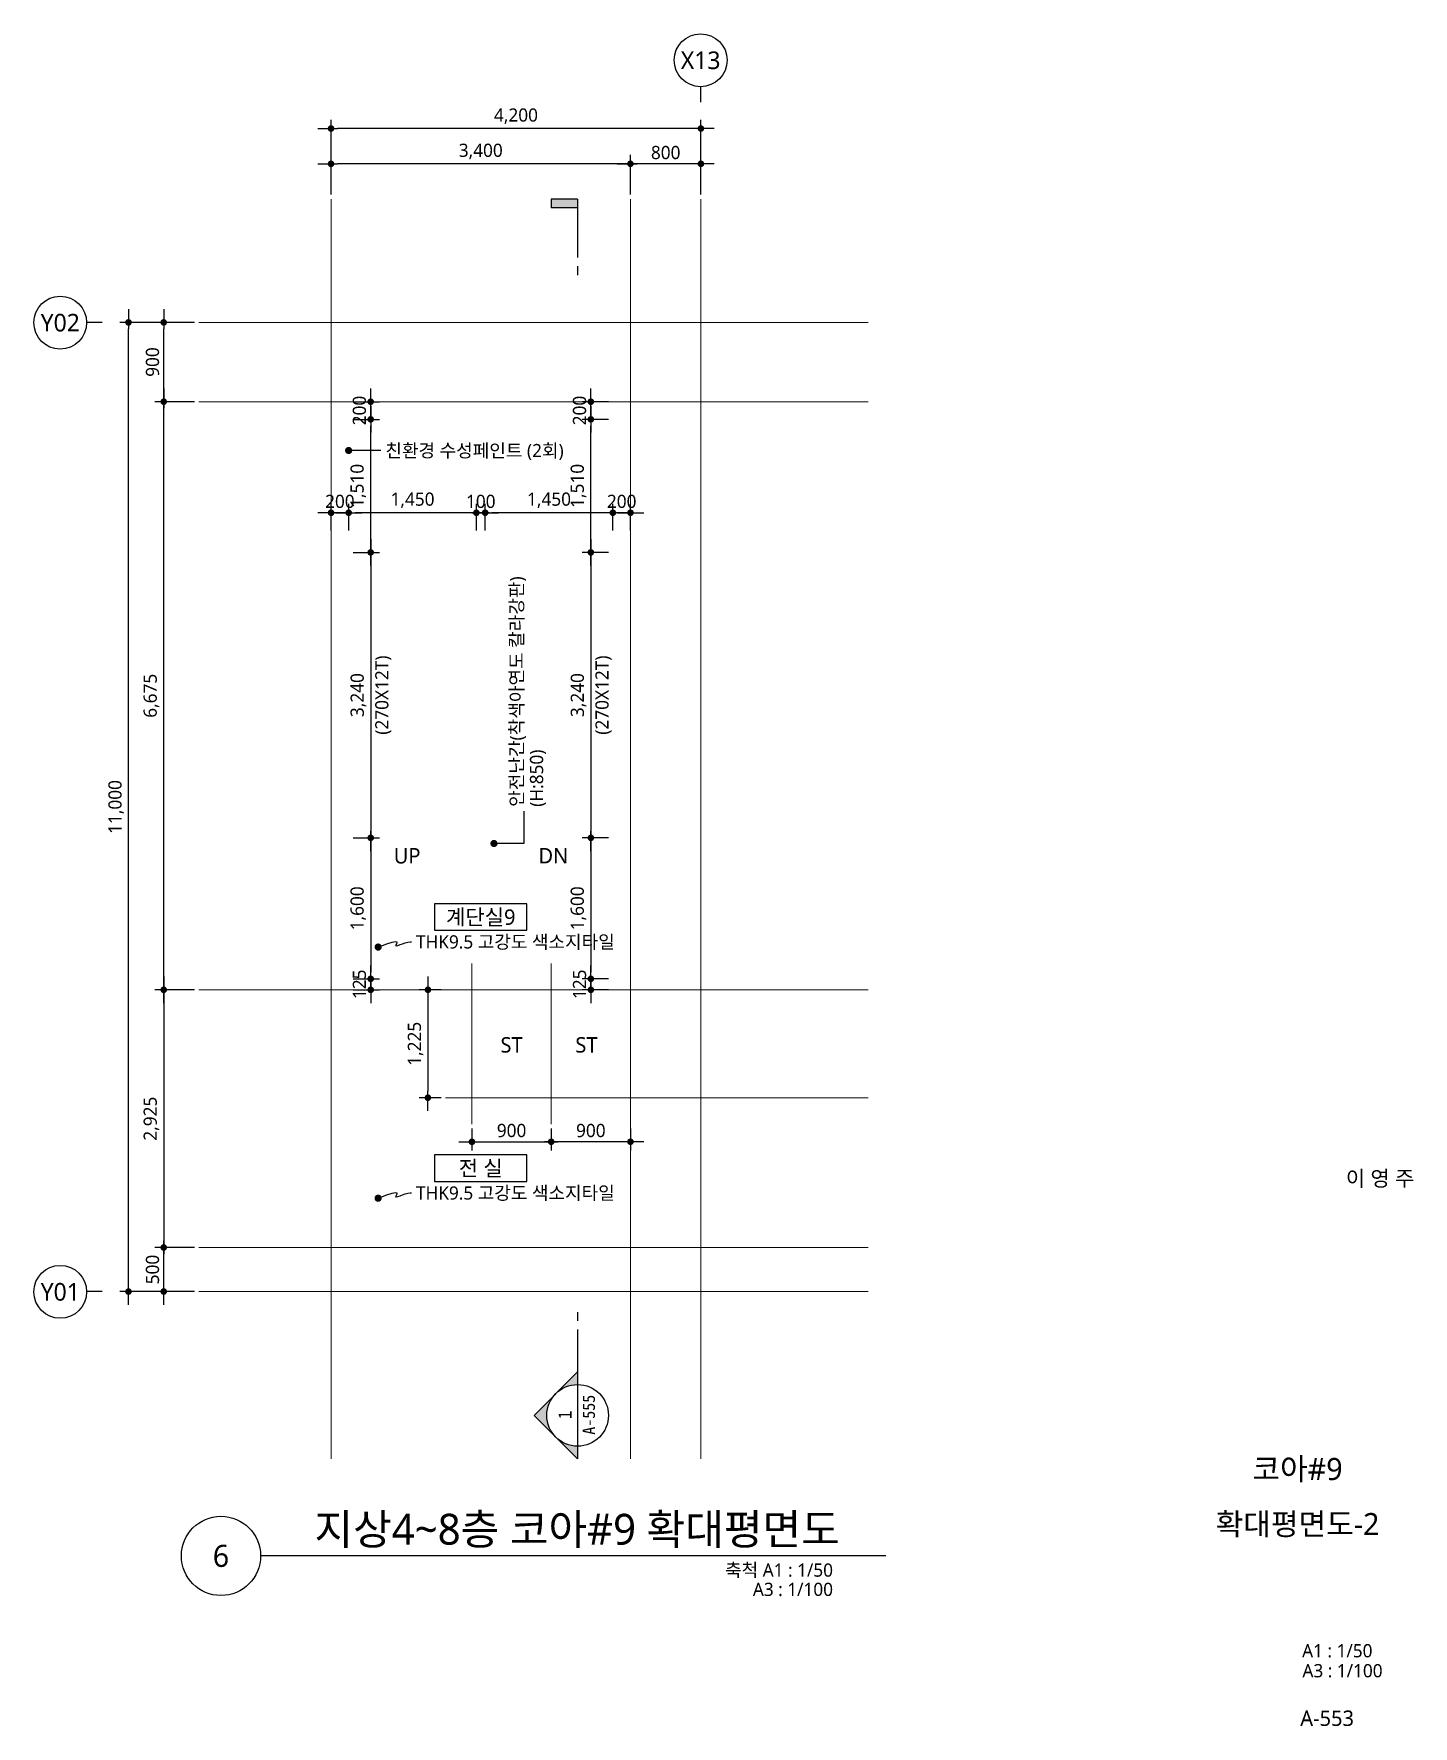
# Model space of a CAD drawing. Header units: millimetres. Extents: x 1467181 to 1850972, y 836037 to 895281.
# Drawn here: x 1792916 to 1808579, y 874037 to 893244 of the extents above; entities that cross this region are included whole.
import ezdxf
from ezdxf.enums import TextEntityAlignment as Align

# ---------------------------------------------------------------- set-up
doc = ezdxf.new("R2010")
doc.units = ezdxf.units.MM
doc.header["$MEASUREMENT"] = 0
doc.linetypes.add('CEN', pattern=[62, 60, -1, 0, -1])
doc.layers.get('0').update_dxf_attribs({"linetype": 'CONTINUOUS'})
for name, color, linetype, lineweight in [('A-AXIS-BUBL', 7, 'CONTINUOUS', 25), ('A-BORD-TEXT', 3, 'CONTINUOUS', 25), ('A-CNTL', 1, 'CEN', 15), ('A-DIMS', 7, 'CONTINUOUS', 25), ('A-MKXS-LEAD', 7, 'CONTINUOUS', 25), ('A-MKXS-MAK1', 3, 'CONTINUOUS', 25), ('A-MKXS-TEXT1', 3, 'CONTINUOUS', 25), ('A-MKXS-TEXT2', 7, 'CONTINUOUS', 25), ('A-MKXX-NAME', 3, 'CONTINUOUS', 25), ('A-MKXX-SYMB', 7, 'CONTINUOUS', 25), ('A-XXXX-SYMB', 7, 'CONTINUOUS', 25), ('A-XXXX-TXT1', 3, 'CONTINUOUS', 25), ('A-XXXX-TXT2', 3, 'CONTINUOUS', 25)]:
    doc.layers.add(name, color=color, linetype=linetype, lineweight=lineweight)
doc.styles.add('HY울릉도L', font='')
doc.styles.add('돋움체', font='')
doc.styles.add('맑은고딕', font='malgun.ttf')
doc.styles.get('HY울릉도L').set_extended_font_data('HYwulM')
doc.styles.get('돋움체').set_extended_font_data('DotumChe')
doc.dimstyles.new('CDIM', dxfattribs={"dimtxt": 3, "dimasz": 1.5, "dimexe": 2, "dimexo": 1, "dimgap": 1, "dimtad": 1, "dimdec": 0, "dimrnd": 0.5, "dimzin": 0, "dimdsep": 32, "dimlunit": 6, "dimtxsty": 'HY울릉도L', "dimblk1": '_CIDOT', "dimblk2": '_CIDOT', "dimsah": 1, "dimcen": 5.5, "dimclrd": 2, "dimclre": 2, "dimclrt": 7, "dimadec": 0, "dimazin": 0, "dimtfac": 1, "dimtdec": 0, "dimtix": 1, "dimtmove": 2, "dimatfit": 1, "dimldrblk": '_CIDOT', "dimfxl": 1, "dimtolj": 1, "dimtzin": 0, "dimlwd": -1, "dimarcsym": 0})

# ---------------------------------------------------------------- blocks, each defined once
blk = doc.blocks.new('_CIDOT')
at = {"color": 0, "linetype": 'ByBlock'}
blk.add_line((2, 0), (-1, 0), dxfattribs=at)
at = {"color": 0, "linetype": 'ByBlock', "const_width": 0.5}
blk.add_lwpolyline([(-0.25, 0, 1), (0.25, 0, 1)], format="xyb", close=True, dxfattribs=at)
blk = doc.blocks.new('*D25')
at = {"layer": 'A-DIMS', "lineweight": -2, "transparency": 16777216}
for p, q in [((-800, 12450), (-800, 12900)), ((0, 12450), (0, 12900))]:
    blk.add_line(p, q, dxfattribs=at)
at = {"layer": 'A-DIMS', "transparency": 16777216}
blk.add_line((-75, 12800), (-725, 12800), dxfattribs=at)
at = {"layer": 'A-DIMS', "transparency": 16777216, "xscale": 75, "yscale": 75, "zscale": 75, "rotation": 180}
blk.add_blockref('_CIDOT', (-800, 12800), dxfattribs=at)
at = {"layer": 'A-DIMS', "transparency": 16777216, "xscale": 75, "yscale": 75, "zscale": 75}
blk.add_blockref('_CIDOT', (0, 12800), dxfattribs=at)
at = {"layer": 'A-DIMS', "color": 3, "transparency": 16777216, "insert": (-400, 12927), "char_height": 150, "attachment_point": 5, "style": '맑은고딕'}
blk.add_mtext('\\A1;800', dxfattribs=at)
blk = doc.blocks.new('*D26')
at = {"layer": 'A-DIMS', "lineweight": -2, "transparency": 16777216}
for p, q in [((-5750, 11000), (-6200, 11000)), ((-5750, 10100), (-6200, 10100))]:
    blk.add_line(p, q, dxfattribs=at)
at = {"layer": 'A-DIMS', "transparency": 16777216}
blk.add_line((-6100, 10175), (-6100, 10925), dxfattribs=at)
at = {"layer": 'A-DIMS', "transparency": 16777216, "xscale": 75, "yscale": 75, "zscale": 75}
for p, rotation in [((-6100, 11000), 90), ((-6100, 10100), 270)]:
    blk.add_blockref('_CIDOT', p, dxfattribs=dict(at, rotation=rotation))
at = {"layer": 'A-DIMS', "color": 3, "transparency": 16777216, "insert": (-6227, 10550), "char_height": 150, "attachment_point": 5, "rotation": 90, "style": '맑은고딕'}
blk.add_mtext('\\A1;900', dxfattribs=at)
blk = doc.blocks.new('*D27')
at = {"layer": 'A-DIMS', "lineweight": -2, "transparency": 16777216}
for p, q in [((-4200, 12450), (-4200, 12900)), ((-800, 12450), (-800, 12900))]:
    blk.add_line(p, q, dxfattribs=at)
at = {"layer": 'A-DIMS', "transparency": 16777216}
blk.add_line((-875, 12800), (-4125, 12800), dxfattribs=at)
at = {"layer": 'A-DIMS', "transparency": 16777216, "xscale": 75, "yscale": 75, "zscale": 75, "rotation": 180}
blk.add_blockref('_CIDOT', (-4200, 12800), dxfattribs=at)
at = {"layer": 'A-DIMS', "transparency": 16777216, "xscale": 75, "yscale": 75, "zscale": 75}
blk.add_blockref('_CIDOT', (-800, 12800), dxfattribs=at)
at = {"layer": 'A-DIMS', "color": 3, "transparency": 16777216, "insert": (-2500, 12940), "char_height": 150, "attachment_point": 5, "style": '맑은고딕'}
blk.add_mtext('\\A1;3,400', dxfattribs=at)
blk = doc.blocks.new('*D28')
at = {"layer": 'A-DIMS', "lineweight": -2, "transparency": 16777216}
for p, q in [((-4200, 12450), (-4200, 13300)), ((0, 12450), (0, 13300))]:
    blk.add_line(p, q, dxfattribs=at)
at = {"layer": 'A-DIMS', "transparency": 16777216}
blk.add_line((-75, 13200), (-4125, 13200), dxfattribs=at)
at = {"layer": 'A-DIMS', "transparency": 16777216, "xscale": 75, "yscale": 75, "zscale": 75, "rotation": 180}
blk.add_blockref('_CIDOT', (-4200, 13200), dxfattribs=at)
at = {"layer": 'A-DIMS', "transparency": 16777216, "xscale": 75, "yscale": 75, "zscale": 75}
blk.add_blockref('_CIDOT', (0, 13200), dxfattribs=at)
at = {"layer": 'A-DIMS', "color": 3, "transparency": 16777216, "insert": (-2100, 13340), "char_height": 150, "attachment_point": 5, "style": '맑은고딕'}
blk.add_mtext('\\A1;4,200', dxfattribs=at)
blk = doc.blocks.new('*D29')
at = {"layer": 'A-DIMS', "lineweight": -2, "transparency": 16777216}
for p, q in [((-5750, 11000), (-6600, 11000)), ((-5750, 0), (-6600, 0))]:
    blk.add_line(p, q, dxfattribs=at)
at = {"layer": 'A-DIMS', "transparency": 16777216}
blk.add_line((-6500, 75), (-6500, 10925), dxfattribs=at)
at = {"layer": 'A-DIMS', "transparency": 16777216, "xscale": 75, "yscale": 75, "zscale": 75}
for p, rotation in [((-6500, 11000), 90), ((-6500, 0), 270)]:
    blk.add_blockref('_CIDOT', p, dxfattribs=dict(at, rotation=rotation))
at = {"layer": 'A-DIMS', "color": 3, "transparency": 16777216, "insert": (-6640, 5500), "char_height": 150, "attachment_point": 5, "rotation": 90, "style": '맑은고딕'}
blk.add_mtext('\\A1;11,000', dxfattribs=at)
blk = doc.blocks.new('*D30')
at = {"layer": 'A-DIMS', "lineweight": -2, "transparency": 16777216}
for p, q in [((-5750, 500), (-6200, 500)), ((-5750, 0), (-6200, 0))]:
    blk.add_line(p, q, dxfattribs=at)
at = {"layer": 'A-DIMS', "transparency": 16777216}
blk.add_line((-6100, 75), (-6100, 425), dxfattribs=at)
at = {"layer": 'A-DIMS', "transparency": 16777216, "xscale": 75, "yscale": 75, "zscale": 75}
for p, rotation in [((-6100, 500), 90), ((-6100, 0), 270)]:
    blk.add_blockref('_CIDOT', p, dxfattribs=dict(at, rotation=rotation))
at = {"layer": 'A-DIMS', "color": 3, "transparency": 16777216, "insert": (-6227, 250), "char_height": 150, "attachment_point": 5, "rotation": 90, "style": '맑은고딕'}
blk.add_mtext('\\A1;500', dxfattribs=at)
blk = doc.blocks.new('*D31')
at = {"layer": 'A-DIMS', "lineweight": -2, "transparency": 16777216}
for p, q in [((-5750, 3425), (-6200, 3425)), ((-5750, 500), (-6200, 500))]:
    blk.add_line(p, q, dxfattribs=at)
at = {"layer": 'A-DIMS', "transparency": 16777216}
blk.add_line((-6100, 3350), (-6100, 575), dxfattribs=at)
at = {"layer": 'A-DIMS', "transparency": 16777216, "xscale": 75, "yscale": 75, "zscale": 75}
for p, rotation in [((-6100, 3425), 90), ((-6100, 500), 270)]:
    blk.add_blockref('_CIDOT', p, dxfattribs=dict(at, rotation=rotation))
at = {"layer": 'A-DIMS', "color": 3, "transparency": 16777216, "insert": (-6240, 1962), "char_height": 150, "attachment_point": 5, "rotation": 90, "style": '맑은고딕'}
blk.add_mtext('\\A1;2,925', dxfattribs=at)
blk = doc.blocks.new('*D32')
at = {"layer": 'A-DIMS', "lineweight": -2, "transparency": 16777216}
for p, q in [((-5750, 10100), (-6200, 10100)), ((-5750, 3425), (-6200, 3425))]:
    blk.add_line(p, q, dxfattribs=at)
at = {"layer": 'A-DIMS', "transparency": 16777216}
blk.add_line((-6100, 3500), (-6100, 10025), dxfattribs=at)
at = {"layer": 'A-DIMS', "transparency": 16777216, "xscale": 75, "yscale": 75, "zscale": 75}
for p, rotation in [((-6100, 10100), 90), ((-6100, 3425), 270)]:
    blk.add_blockref('_CIDOT', p, dxfattribs=dict(at, rotation=rotation))
at = {"layer": 'A-DIMS', "color": 3, "transparency": 16777216, "insert": (-6240, 6762), "char_height": 150, "attachment_point": 5, "rotation": 90, "style": '맑은고딕'}
blk.add_mtext('\\A1;6,675', dxfattribs=at)
blk = doc.blocks.new('*D33')
at = {"layer": 'A-DIMS', "lineweight": -2, "transparency": 16777216}
for p, q in [((-2600, 1850), (-2600, 1600)), ((-1700, 1850), (-1700, 1600))]:
    blk.add_line(p, q, dxfattribs=at)
at = {"layer": 'A-DIMS', "transparency": 16777216}
blk.add_line((-2525, 1700), (-1775, 1700), dxfattribs=at)
at = {"layer": 'A-DIMS', "transparency": 16777216, "xscale": 75, "yscale": 75, "zscale": 75, "rotation": 180}
blk.add_blockref('_CIDOT', (-2600, 1700), dxfattribs=at)
at = {"layer": 'A-DIMS', "transparency": 16777216, "xscale": 75, "yscale": 75, "zscale": 75}
blk.add_blockref('_CIDOT', (-1700, 1700), dxfattribs=at)
at = {"layer": 'A-DIMS', "color": 3, "transparency": 16777216, "insert": (-2150, 1827), "char_height": 150, "attachment_point": 5, "style": '맑은고딕'}
blk.add_mtext('\\A1;900', dxfattribs=at)
blk = doc.blocks.new('*D34')
at = {"layer": 'A-DIMS', "lineweight": -2, "transparency": 16777216}
for p, q in [((-1700, 1850), (-1700, 1600)), ((-800, 1850), (-800, 1600))]:
    blk.add_line(p, q, dxfattribs=at)
at = {"layer": 'A-DIMS', "transparency": 16777216}
blk.add_line((-875, 1700), (-1625, 1700), dxfattribs=at)
at = {"layer": 'A-DIMS', "transparency": 16777216, "xscale": 75, "yscale": 75, "zscale": 75, "rotation": 180}
blk.add_blockref('_CIDOT', (-1700, 1700), dxfattribs=at)
at = {"layer": 'A-DIMS', "transparency": 16777216, "xscale": 75, "yscale": 75, "zscale": 75}
blk.add_blockref('_CIDOT', (-800, 1700), dxfattribs=at)
at = {"layer": 'A-DIMS', "color": 3, "transparency": 16777216, "insert": (-1250, 1827), "char_height": 150, "attachment_point": 5, "style": '맑은고딕'}
blk.add_mtext('\\A1;900', dxfattribs=at)
blk = doc.blocks.new('*D35')
at = {"layer": 'A-DIMS', "lineweight": -2, "transparency": 16777216}
for p, q in [((-2950, 3425), (-3200, 3425)), ((-2950, 2200), (-3200, 2200))]:
    blk.add_line(p, q, dxfattribs=at)
at = {"layer": 'A-DIMS', "transparency": 16777216}
blk.add_line((-3100, 3350), (-3100, 2275), dxfattribs=at)
at = {"layer": 'A-DIMS', "transparency": 16777216, "xscale": 75, "yscale": 75, "zscale": 75}
for p, rotation in [((-3100, 3425), 90), ((-3100, 2200), 270)]:
    blk.add_blockref('_CIDOT', p, dxfattribs=dict(at, rotation=rotation))
at = {"layer": 'A-DIMS', "color": 3, "transparency": 16777216, "insert": (-3240, 2812), "char_height": 150, "attachment_point": 5, "rotation": 90, "style": '맑은고딕'}
blk.add_mtext('\\A1;1,225', dxfattribs=at)
blk = doc.blocks.new('CORE 9- 단면')
at = {"layer": 'A-MKXS-MAK1'}
blk.add_hatch(color=256, dxfattribs=at).paths.add_polyline_path([(22637, 13698), (22637, 13798), (22937, 13798), (22937, 13698)])
h = blk.add_hatch(color=256, dxfattribs=at)
h.paths.add_polyline_path([(22442, -7), (22690, 241, 0.414214), (22690, -254)])
h.paths.add_polyline_path([(22690, 241), (22937, 488), (22937, 343, 0.198912)])
h.paths.add_polyline_path([(22690, -254, 0.198912), (22937, -357), (22937, -502)])
for p, q in [((22637, 13798), (22637, 13698)), ((22937, 13798), (22637, 13798)), ((22937, 13698), (22637, 13698)), ((22937, 13798), (22937, 13135)), ((22937, 13035), (22937, 12935)), ((22937, 1166), (22937, 1066)), ((22937, 966), (22937, -502)), ((22937, 488), (22442, -7)), ((22937, -502), (22442, -7))]:
    blk.add_line(p, q, dxfattribs=at)
blk.add_circle((22937, -7), 350, dxfattribs=at)
at = {"layer": 'A-MKXS-TEXT2', "style": '돋움체'}
for s, height, p in [('A-555', 140, (23065, 0)), ('1', 150, (22793, -2))]:
    blk.add_text(s, height=height, rotation=90, dxfattribs=at).set_placement(p, align=Align.MIDDLE)
blk = doc.blocks.new('*D440')
at = {"layer": 'A-DIMS', "lineweight": -2, "transparency": 16777216}
for p, q in [((1799441, 887359), (1799141, 887359)), ((1799441, 884119), (1799141, 884119))]:
    blk.add_line(p, q, dxfattribs=at)
at = {"layer": 'A-DIMS', "transparency": 16777216}
blk.add_line((1799241, 887284), (1799241, 884194), dxfattribs=at)
at = {"layer": 'A-DIMS', "transparency": 16777216, "xscale": 75, "yscale": 75, "zscale": 75}
for p, rotation in [((1799241, 887359), 90), ((1799241, 884119), 270)]:
    blk.add_blockref('_CIDOT', p, dxfattribs=dict(at, rotation=rotation))
at = {"layer": 'A-DIMS', "color": 3, "transparency": 16777216, "char_height": 150, "attachment_point": 5, "rotation": 90, "style": '맑은고딕'}
for s, insert in [('\\A1;(270X12T)', (1799384, 885739)), ('\\A1;3,240', (1799101, 885739))]:
    blk.add_mtext(s, dxfattribs=dict(at, insert=insert))
blk = doc.blocks.new('*D441')
at = {"layer": 'A-DIMS', "lineweight": -2, "transparency": 16777216}
for p, q in [((1799441, 888869), (1799141, 888869)), ((1799441, 887359), (1799141, 887359))]:
    blk.add_line(p, q, dxfattribs=at)
at = {"layer": 'A-DIMS', "transparency": 16777216}
blk.add_line((1799241, 887434), (1799241, 888794), dxfattribs=at)
at = {"layer": 'A-DIMS', "transparency": 16777216, "xscale": 75, "yscale": 75, "zscale": 75}
for p, rotation in [((1799241, 888869), 90), ((1799241, 887359), 270)]:
    blk.add_blockref('_CIDOT', p, dxfattribs=dict(at, rotation=rotation))
at = {"layer": 'A-DIMS', "color": 3, "transparency": 16777216, "insert": (1799100, 888114), "char_height": 150, "attachment_point": 5, "rotation": 90, "style": '맑은고딕'}
blk.add_mtext('\\A1;1,510', dxfattribs=at)
blk = doc.blocks.new('*D442')
at = {"layer": 'A-DIMS', "lineweight": -2, "transparency": 16777216}
for p, q in [((1799441, 884119), (1799141, 884119)), ((1799441, 882519), (1799141, 882519))]:
    blk.add_line(p, q, dxfattribs=at)
at = {"layer": 'A-DIMS', "transparency": 16777216}
blk.add_line((1799241, 884044), (1799241, 882594), dxfattribs=at)
at = {"layer": 'A-DIMS', "transparency": 16777216, "xscale": 75, "yscale": 75, "zscale": 75}
for p, rotation in [((1799241, 884119), 90), ((1799241, 882519), 270)]:
    blk.add_blockref('_CIDOT', p, dxfattribs=dict(at, rotation=rotation))
at = {"layer": 'A-DIMS', "color": 3, "transparency": 16777216, "insert": (1799100, 883319), "char_height": 150, "attachment_point": 5, "rotation": 90, "style": '맑은고딕'}
blk.add_mtext('\\A1;1,600', dxfattribs=at)
blk = doc.blocks.new('*D443')
at = {"layer": 'A-DIMS', "transparency": 16777216}
for p, q in [((1799241, 882594), (1799241, 882669)), ((1799241, 882519), (1799241, 882394)), ((1799241, 882319), (1799241, 882244))]:
    blk.add_line(p, q, dxfattribs=at)
at = {"layer": 'A-DIMS', "lineweight": -2, "transparency": 16777216}
for p, q in [((1799441, 882519), (1799141, 882519)), ((1799441, 882394), (1799141, 882394))]:
    blk.add_line(p, q, dxfattribs=at)
at = {"layer": 'A-DIMS', "transparency": 16777216, "xscale": 75, "yscale": 75, "zscale": 75}
for p, rotation in [((1799241, 882519), 270), ((1799241, 882394), 90)]:
    blk.add_blockref('_CIDOT', p, dxfattribs=dict(at, rotation=rotation))
at = {"layer": 'A-DIMS', "color": 3, "transparency": 16777216, "insert": (1799113, 882457), "char_height": 150, "attachment_point": 5, "rotation": 90, "style": '맑은고딕'}
blk.add_mtext('\\A1;125', dxfattribs=at)
blk = doc.blocks.new('*D444')
at = {"layer": 'A-DIMS', "transparency": 16777216}
for p, q in [((1799241, 889144), (1799241, 889219)), ((1799241, 888869), (1799241, 889069)), ((1799241, 888794), (1799241, 888719))]:
    blk.add_line(p, q, dxfattribs=at)
at = {"layer": 'A-DIMS', "lineweight": -2, "transparency": 16777216}
for p, q in [((1799441, 889069), (1799141, 889069)), ((1799441, 888869), (1799141, 888869))]:
    blk.add_line(p, q, dxfattribs=at)
at = {"layer": 'A-DIMS', "transparency": 16777216, "xscale": 75, "yscale": 75, "zscale": 75}
for p, rotation in [((1799241, 889069), 270), ((1799241, 888869), 90)]:
    blk.add_blockref('_CIDOT', p, dxfattribs=dict(at, rotation=rotation))
at = {"layer": 'A-DIMS', "color": 3, "transparency": 16777216, "insert": (1799113, 888969), "char_height": 150, "attachment_point": 5, "rotation": 90, "style": '맑은고딕'}
blk.add_mtext('\\A1;200', dxfattribs=at)
blk = doc.blocks.new('*D445')
at = {"layer": 'A-DIMS', "lineweight": -2, "transparency": 16777216}
for p, q in [((1798041, 887609), (1798041, 887909)), ((1799491, 887609), (1799491, 887909))]:
    blk.add_line(p, q, dxfattribs=at)
at = {"layer": 'A-DIMS', "transparency": 16777216}
blk.add_line((1799416, 887809), (1798116, 887809), dxfattribs=at)
at = {"layer": 'A-DIMS', "transparency": 16777216, "xscale": 75, "yscale": 75, "zscale": 75, "rotation": 180}
blk.add_blockref('_CIDOT', (1798041, 887809), dxfattribs=at)
at = {"layer": 'A-DIMS', "transparency": 16777216, "xscale": 75, "yscale": 75, "zscale": 75}
blk.add_blockref('_CIDOT', (1799491, 887809), dxfattribs=at)
at = {"layer": 'A-DIMS', "color": 3, "transparency": 16777216, "insert": (1798766, 887950), "char_height": 150, "attachment_point": 5, "style": '맑은고딕'}
blk.add_mtext('\\A1;1,450', dxfattribs=at)
blk = doc.blocks.new('*D446')
at = {"layer": 'A-DIMS', "transparency": 16777216}
for p, q in [((1799416, 887809), (1799341, 887809)), ((1799691, 887809), (1799491, 887809)), ((1799766, 887809), (1799841, 887809))]:
    blk.add_line(p, q, dxfattribs=at)
at = {"layer": 'A-DIMS', "lineweight": -2, "transparency": 16777216}
for p, q in [((1799491, 887609), (1799491, 887909)), ((1799691, 887609), (1799691, 887909))]:
    blk.add_line(p, q, dxfattribs=at)
at = {"layer": 'A-DIMS', "transparency": 16777216, "xscale": 75, "yscale": 75, "zscale": 75}
blk.add_blockref('_CIDOT', (1799491, 887809), dxfattribs=at)
at = {"layer": 'A-DIMS', "transparency": 16777216, "xscale": 75, "yscale": 75, "zscale": 75, "rotation": 180}
blk.add_blockref('_CIDOT', (1799691, 887809), dxfattribs=at)
at = {"layer": 'A-DIMS', "color": 3, "transparency": 16777216, "insert": (1799591, 887937), "char_height": 150, "attachment_point": 5, "style": '맑은고딕'}
blk.add_mtext('\\A1;200', dxfattribs=at)
blk = doc.blocks.new('*D447')
at = {"layer": 'A-DIMS', "lineweight": -2, "transparency": 16777216}
for p, q in [((1796491, 887609), (1796491, 887909)), ((1797941, 887609), (1797941, 887909))]:
    blk.add_line(p, q, dxfattribs=at)
at = {"layer": 'A-DIMS', "transparency": 16777216}
blk.add_line((1797866, 887809), (1796566, 887809), dxfattribs=at)
at = {"layer": 'A-DIMS', "transparency": 16777216, "xscale": 75, "yscale": 75, "zscale": 75, "rotation": 180}
blk.add_blockref('_CIDOT', (1796491, 887809), dxfattribs=at)
at = {"layer": 'A-DIMS', "transparency": 16777216, "xscale": 75, "yscale": 75, "zscale": 75}
blk.add_blockref('_CIDOT', (1797941, 887809), dxfattribs=at)
at = {"layer": 'A-DIMS', "color": 3, "transparency": 16777216, "insert": (1797216, 887950), "char_height": 150, "attachment_point": 5, "style": '맑은고딕'}
blk.add_mtext('\\A1;1,450', dxfattribs=at)
blk = doc.blocks.new('*D448')
at = {"layer": 'A-DIMS', "transparency": 16777216}
for p, q in [((1797866, 887809), (1797791, 887809)), ((1798041, 887809), (1797941, 887809)), ((1798116, 887809), (1798191, 887809))]:
    blk.add_line(p, q, dxfattribs=at)
at = {"layer": 'A-DIMS', "lineweight": -2, "transparency": 16777216}
for p, q in [((1797941, 887609), (1797941, 887909)), ((1798041, 887609), (1798041, 887909))]:
    blk.add_line(p, q, dxfattribs=at)
at = {"layer": 'A-DIMS', "transparency": 16777216, "xscale": 75, "yscale": 75, "zscale": 75}
blk.add_blockref('_CIDOT', (1797941, 887809), dxfattribs=at)
at = {"layer": 'A-DIMS', "transparency": 16777216, "xscale": 75, "yscale": 75, "zscale": 75, "rotation": 180}
blk.add_blockref('_CIDOT', (1798041, 887809), dxfattribs=at)
at = {"layer": 'A-DIMS', "color": 3, "transparency": 16777216, "insert": (1797991, 887937), "char_height": 150, "attachment_point": 5, "style": '맑은고딕'}
blk.add_mtext('\\A1;100', dxfattribs=at)
blk = doc.blocks.new('*D449')
at = {"layer": 'A-DIMS', "transparency": 16777216}
for p, q in [((1796216, 887809), (1796141, 887809)), ((1796491, 887809), (1796291, 887809)), ((1796566, 887809), (1796641, 887809))]:
    blk.add_line(p, q, dxfattribs=at)
at = {"layer": 'A-DIMS', "lineweight": -2, "transparency": 16777216}
for p, q in [((1796291, 887609), (1796291, 887909)), ((1796491, 887609), (1796491, 887909))]:
    blk.add_line(p, q, dxfattribs=at)
at = {"layer": 'A-DIMS', "transparency": 16777216, "xscale": 75, "yscale": 75, "zscale": 75}
blk.add_blockref('_CIDOT', (1796291, 887809), dxfattribs=at)
at = {"layer": 'A-DIMS', "transparency": 16777216, "xscale": 75, "yscale": 75, "zscale": 75, "rotation": 180}
blk.add_blockref('_CIDOT', (1796491, 887809), dxfattribs=at)
at = {"layer": 'A-DIMS', "color": 3, "transparency": 16777216, "insert": (1796391, 887937), "char_height": 150, "attachment_point": 5, "style": '맑은고딕'}
blk.add_mtext('\\A1;200', dxfattribs=at)
blk = doc.blocks.new('*D450')
at = {"layer": 'A-DIMS', "lineweight": -2, "transparency": 16777216}
for p, q in [((1796541, 887359), (1796841, 887359)), ((1796541, 884119), (1796841, 884119))]:
    blk.add_line(p, q, dxfattribs=at)
at = {"layer": 'A-DIMS', "transparency": 16777216}
blk.add_line((1796741, 887284), (1796741, 884194), dxfattribs=at)
at = {"layer": 'A-DIMS', "transparency": 16777216, "xscale": 75, "yscale": 75, "zscale": 75}
for p, rotation in [((1796741, 887359), 90), ((1796741, 884119), 270)]:
    blk.add_blockref('_CIDOT', p, dxfattribs=dict(at, rotation=rotation))
at = {"layer": 'A-DIMS', "color": 3, "transparency": 16777216, "char_height": 150, "attachment_point": 5, "rotation": 90, "style": '맑은고딕'}
for s, insert in [('\\A1;(270X12T)', (1796884, 885739)), ('\\A1;3,240', (1796601, 885739))]:
    blk.add_mtext(s, dxfattribs=dict(at, insert=insert))
blk = doc.blocks.new('*D451')
at = {"layer": 'A-DIMS', "lineweight": -2, "transparency": 16777216}
for p, q in [((1796541, 888869), (1796841, 888869)), ((1796541, 887359), (1796841, 887359))]:
    blk.add_line(p, q, dxfattribs=at)
at = {"layer": 'A-DIMS', "transparency": 16777216}
blk.add_line((1796741, 887434), (1796741, 888794), dxfattribs=at)
at = {"layer": 'A-DIMS', "transparency": 16777216, "xscale": 75, "yscale": 75, "zscale": 75}
for p, rotation in [((1796741, 888869), 90), ((1796741, 887359), 270)]:
    blk.add_blockref('_CIDOT', p, dxfattribs=dict(at, rotation=rotation))
at = {"layer": 'A-DIMS', "color": 3, "transparency": 16777216, "insert": (1796600, 888114), "char_height": 150, "attachment_point": 5, "rotation": 90, "style": '맑은고딕'}
blk.add_mtext('\\A1;1,510', dxfattribs=at)
blk = doc.blocks.new('*D452')
at = {"layer": 'A-DIMS', "lineweight": -2, "transparency": 16777216}
for p, q in [((1796541, 884119), (1796841, 884119)), ((1796541, 882519), (1796841, 882519))]:
    blk.add_line(p, q, dxfattribs=at)
at = {"layer": 'A-DIMS', "transparency": 16777216}
blk.add_line((1796741, 884044), (1796741, 882594), dxfattribs=at)
at = {"layer": 'A-DIMS', "transparency": 16777216, "xscale": 75, "yscale": 75, "zscale": 75}
for p, rotation in [((1796741, 884119), 90), ((1796741, 882519), 270)]:
    blk.add_blockref('_CIDOT', p, dxfattribs=dict(at, rotation=rotation))
at = {"layer": 'A-DIMS', "color": 3, "transparency": 16777216, "insert": (1796600, 883319), "char_height": 150, "attachment_point": 5, "rotation": 90, "style": '맑은고딕'}
blk.add_mtext('\\A1;1,600', dxfattribs=at)
blk = doc.blocks.new('*D453')
at = {"layer": 'A-DIMS', "transparency": 16777216}
for p, q in [((1796741, 882594), (1796741, 882669)), ((1796741, 882519), (1796741, 882394)), ((1796741, 882319), (1796741, 882244))]:
    blk.add_line(p, q, dxfattribs=at)
at = {"layer": 'A-DIMS', "lineweight": -2, "transparency": 16777216}
for p, q in [((1796541, 882519), (1796841, 882519)), ((1796541, 882394), (1796841, 882394))]:
    blk.add_line(p, q, dxfattribs=at)
at = {"layer": 'A-DIMS', "transparency": 16777216, "xscale": 75, "yscale": 75, "zscale": 75}
for p, rotation in [((1796741, 882519), 270), ((1796741, 882394), 90)]:
    blk.add_blockref('_CIDOT', p, dxfattribs=dict(at, rotation=rotation))
at = {"layer": 'A-DIMS', "color": 3, "transparency": 16777216, "insert": (1796613, 882457), "char_height": 150, "attachment_point": 5, "rotation": 90, "style": '맑은고딕'}
blk.add_mtext('\\A1;125', dxfattribs=at)
blk = doc.blocks.new('*D454')
at = {"layer": 'A-DIMS', "transparency": 16777216}
for p, q in [((1796741, 889144), (1796741, 889219)), ((1796741, 888869), (1796741, 889069)), ((1796741, 888794), (1796741, 888719))]:
    blk.add_line(p, q, dxfattribs=at)
at = {"layer": 'A-DIMS', "lineweight": -2, "transparency": 16777216}
for p, q in [((1796541, 889069), (1796841, 889069)), ((1796541, 888869), (1796841, 888869))]:
    blk.add_line(p, q, dxfattribs=at)
at = {"layer": 'A-DIMS', "transparency": 16777216, "xscale": 75, "yscale": 75, "zscale": 75}
for p, rotation in [((1796741, 889069), 270), ((1796741, 888869), 90)]:
    blk.add_blockref('_CIDOT', p, dxfattribs=dict(at, rotation=rotation))
at = {"layer": 'A-DIMS', "color": 3, "transparency": 16777216, "insert": (1796613, 888969), "char_height": 150, "attachment_point": 5, "rotation": 90, "style": '맑은고딕'}
blk.add_mtext('\\A1;200', dxfattribs=at)
blk = doc.blocks.new('CORE9_GRID')
at = {"layer": 'A-AXIS-BUBL', "ltscale": 0.2}
for p, q in [((0, 13500), (0, 13675)), ((-6800, 11000), (-6975, 11000)), ((-6800, 0), (-6975, 0))]:
    blk.add_line(p, q, dxfattribs=at)
for centre in [(-2.9, 13975), (-7275, 10997.1), (-7275, -2.9)]:
    blk.add_circle(centre, 300, dxfattribs=at)
at = {"layer": 'A-CNTL'}
for p, q in [((-4200, -1900), (-4200, 12400)), ((-800, -1900), (-800, 12400)), ((0, -1900), (0, 12400)), ((-5700, 11000), (1900, 11000)), ((-5700, 10100), (1900, 10100)), ((-2600, 1900), (-2600, 3725)), ((-1700, 1900), (-1700, 3725)), ((-5700, 3425), (1900, 3425)), ((1900, 2200), (-2900, 2200)), ((-5700, 500), (1900, 500)), ((-5700, 0), (1900, 0))]:
    blk.add_line(p, q, dxfattribs=at)
at = {"layer": 'A-XXXX-TXT2', "ltscale": 0.2, "style": '맑은고딕'}
for s, p in [('X13', (-2.9, 13975)), ('Y02', (-7275, 10997.1)), ('Y01', (-7275, -2.9))]:
    blk.add_text(s, height=200, dxfattribs=at).set_placement(p, align=Align.MIDDLE)
at = {"layer": 'A-DIMS'}
for base, p1, p2, angle, picture, middle in [((-4200, 13200), (0, 12400), (-4200, 12400), 180, '*D28', (-2100, 13340.1)), ((-4200, 12800), (-800, 12400), (-4200, 12400), 180, '*D27', (-2500, 12940.1)), ((-800, 12800), (0, 12400), (-800, 12400), 180, '*D25', (-400, 12927.5)), ((-6500, 11000), (-5700, 0), (-5700, 11000), 270, '*D29', (-6640.5, 5500)), ((-6100, 11000), (-5700, 10100), (-5700, 11000), 270, '*D26', (-6227.5, 10550)), ((-6100, 10100), (-5700, 3425), (-5700, 10100), 270, '*D32', (-6240.1, 6762.5)), ((-6100, 500), (-5700, 3425), (-5700, 500), 90, '*D31', (-6240.1, 1962.5)), ((-3100, 2200), (-2900, 3425), (-2900, 2200), 90, '*D35', (-3240.5, 2812.5)), ((-1700, 1700), (-2600, 1900), (-1700, 1900), 180, '*D33', (-2150, 1827.5)), ((-1700, 1700), (-800, 1900), (-1700, 1900), 0, '*D34', (-1250, 1827.5)), ((-6100, 500), (-5700, 0), (-5700, 500), 270, '*D30', (-6227.5, 250))]:
    dim = blk.add_linear_dim(base=base, p1=p1, p2=p2, angle=angle, dimstyle='CDIM', override={"dimscale": 50, "dimtxsty": '맑은고딕', "dimclrd": 256, "dimclre": 256, "dimclrt": 3}, dxfattribs=at)
    dim.commit()
    dim.dimension.update_dxf_attribs({"geometry": picture, "text_midpoint": middle})

msp = doc.modelspace()

# ---------------------------------------------------------------- linework, layer by layer
at = {"layer": 'A-MKXS-LEAD', "const_width": 40}
for points in [[(1796469.9, 888516.9, 1), (1796511.3, 888512.7, 1)], [(1798142.8, 884033.6, -1), (1798138.7, 884075.1, -1)], [(1796804.9, 882881.4, 1), (1796846.3, 882877.2, 1)], [(1796804.9, 880031.4, 1), (1796846.3, 880027.2, 1)]]:
    msp.add_lwpolyline(points, format="xyb", close=True, dxfattribs=at)
at = {"layer": 'A-MKXS-LEAD'}
for points in [[(1796857.6, 888514.8), (1796490.6, 888514.8), (1796490.6, 888514.8)], [(1798480.1, 884421.4), (1798480.1, 884054.4), (1798140.8, 884054.4)], [(1796824.8, 882879), (1796922.5, 882915.8), (1796986.2, 882935.7), (1797022.5, 882942.2), (1797037.8, 882938.7), (1797039, 882928.8), (1797032.5, 882916), (1797025, 882903.8), (1797023, 882895.7), (1797031.7, 882894.4), (1797049.8, 882898.8), (1797074.7, 882907), (1797103.6, 882917.1), (1797133.8, 882927.2), (1797162.6, 882935.4), (1797187.3, 882939.7), (1797205.1, 882938.3)], [(1796824.8, 880029), (1796922.5, 880065.8), (1796986.2, 880085.7), (1797022.5, 880092.2), (1797037.9, 880088.7), (1797039, 880078.8), (1797032.5, 880066), (1797025, 880053.8), (1797023, 880045.7), (1797031.7, 880044.4), (1797049.8, 880048.8), (1797074.7, 880057), (1797103.6, 880067.1), (1797133.8, 880077.2), (1797162.6, 880085.4), (1797187.3, 880089.7), (1797205.1, 880088.3)]]:
    msp.add_lwpolyline(points, dxfattribs=at)
at = {"layer": 'A-MKXX-SYMB'}
for points in [[(1798515.7, 883369.4), (1797465.7, 883369.4), (1797465.7, 883069.4), (1798515.7, 883069.4)], [(1798515.7, 880519.4), (1797465.7, 880519.4), (1797465.7, 880219.4), (1798515.7, 880219.4)]]:
    msp.add_lwpolyline(points, close=True, dxfattribs=at)
at = {"layer": 'A-XXXX-SYMB'}
msp.add_line((1802590.7, 875969.4), (1795490.7, 875969.4), dxfattribs=at)
msp.add_circle((1795040.7, 875969.4), 450, dxfattribs=at)

# ---------------------------------------------------------------- block references
at = {"layer": 'A-DIMS'}
for name, p in [('CORE9_GRID', (1800490.7, 878969.4)), ('CORE 9- 단면', (1776153.4, 877571))]:
    msp.add_blockref(name, p, dxfattribs=at)

# ---------------------------------------------------------------- texts
at = {"layer": 'A-BORD-TEXT', "style": '맑은고딕'}
for s, height, p in [('이 영 주', 175, (1808591.3, 880165.5)), ('A1 : 1/50', 150, (1808116.5, 874817.8)), ('A3 : 1/100', 150, (1808231.4, 874591)), ('A-553', 175, (1807906.7, 874039.2))]:
    msp.add_text(s, height=height, dxfattribs=at).set_placement(p, align=Align.RIGHT)
for s, p in [('코아#9', (1807265.7, 876955.6)), ('확대평면도-2', (1807265.7, 876330.6))]:
    msp.add_text(s, height=250, dxfattribs=at).set_placement(p, align=Align.MIDDLE_CENTER)
at = {"layer": 'A-MKXS-TEXT1', "style": '맑은고딕'}
for s, p in [('친환경 수성페인트 (2회)', (1796907.6, 888514.8)), ('THK9.5 고강도 색소지타일', (1797255.1, 882938.3)), ('THK9.5 고강도 색소지타일', (1797255.1, 880088.3))]:
    msp.add_text(s, height=150, dxfattribs=at).set_placement(p, align=Align.MIDDLE_LEFT)
for s, p in [('안전난간(착색아연도 칼라강판)', (1798396.7, 884471.4)), ('(H:850)', (1798624.2, 884471.4))]:
    msp.add_text(s, height=150, rotation=90, dxfattribs=at).set_placement(p, align=Align.MIDDLE_LEFT)
at = {"layer": 'A-MKXX-NAME', "style": '맑은고딕'}
for s, p in [('UP', (1797154.9, 883915.6)), ('DN', (1798815.8, 883915.6)), ('계단실9', (1797990.7, 883219.4)), ('ST', (1798340.7, 881769.4)), ('ST', (1799190.7, 881769.4)), ('전 실', (1797990.7, 880369.4))]:
    msp.add_text(s, height=175, dxfattribs=at).set_placement(p, align=Align.MIDDLE_CENTER)
at = {"layer": 'A-XXXX-TXT1', "style": '맑은고딕'}
msp.add_text('지상4~8층 코아#9 확대평면도', height=350, dxfattribs=at).set_placement((1802068.7, 875992), align=Align.BOTTOM_RIGHT)
msp.add_text('6', height=250, dxfattribs=at).set_placement((1795040.7, 875969.4), align=Align.MIDDLE)
for s, p in [('축척 A1 : 1/50', (1801990.9, 875883.2)), ('A3 : 1/100', (1801990.9, 875664.3))]:
    msp.add_text(s, height=150, dxfattribs=at).set_placement(p, align=Align.TOP_RIGHT)

# ---------------------------------------------------------------- dimensions: what is measured, and where the dimension line sits
at = {"layer": 'A-DIMS'}
for base, p1, p2, picture, middle in [((1796740.8, 889069.4), (1796490.7, 888869.4), (1796490.7, 889069.4), '*D454', (1796613.3, 888969.4)), ((1799240.7, 889069.4), (1799490.7, 888869.4), (1799490.7, 889069.4), '*D444', (1799113.2, 888969.4)), ((1796740.8, 888869.4), (1796490.7, 887359.4), (1796490.7, 888869.4), '*D451', (1796600.3, 888114.4)), ((1799240.7, 888869.4), (1799490.7, 887359.4), (1799490.7, 888869.4), '*D441', (1799100.3, 888114.4))]:
    dim = msp.add_linear_dim(base=base, p1=p1, p2=p2, angle=90, dimstyle='CDIM', override={"dimscale": 50, "dimtxsty": '맑은고딕', "dimclrd": 256, "dimclre": 256, "dimclrt": 3}, dxfattribs=at)
    dim.commit()
    dim.dimension.update_dxf_attribs({"geometry": picture, "text_midpoint": middle})
for base, p1, p2, picture, middle in [((1796290.7, 887809.4), (1796490.8, 887559.4), (1796290.7, 887559.4), '*D449', (1796390.7, 887936.9)), ((1796490.7, 887809.4), (1797940.8, 887559.4), (1796490.7, 887559.4), '*D447', (1797215.7, 887949.8)), ((1797940.8, 887809.4), (1798040.7, 887559.4), (1797940.8, 887559.4), '*D448', (1797990.7, 887937.3)), ((1798040.7, 887809.4), (1799490.7, 887559.4), (1798040.7, 887559.4), '*D445', (1798765.7, 887949.8)), ((1799490.7, 887809.4), (1799690.7, 887559.4), (1799490.7, 887559.4), '*D446', (1799590.7, 887936.9))]:
    dim = msp.add_linear_dim(base=base, p1=p1, p2=p2, dimstyle='CDIM', override={"dimscale": 50, "dimtxsty": '맑은고딕', "dimclrd": 256, "dimclre": 256, "dimclrt": 3}, dxfattribs=at)
    dim.commit()
    dim.dimension.update_dxf_attribs({"geometry": picture, "text_midpoint": middle})
for base, p1, p2, text, picture, middle in [((1796740.7, 884119.4), (1796490.7, 887359.4), (1796490.7, 884119.4), '<>\\X(270X12T)', '*D450', (1796740.7, 885739.4)), ((1799240.7, 884119.4), (1799490.7, 887359.4), (1799490.7, 884119.4), '<>\\X(270X12T)', '*D440', (1799240.7, 885739.4)), ((1796740.8, 882519.4), (1796490.7, 884119.4), (1796490.8, 882519.4), '<>\\X', '*D452', (1796740.8, 883319.4)), ((1799240.7, 882519.4), (1799490.7, 884119.4), (1799490.7, 882519.4), '<>\\X', '*D442', (1799240.7, 883319.4)), ((1796740.8, 882394.4), (1796490.8, 882519.4), (1796490.8, 882394.4), '<>\\X', '*D453', (1796740.8, 882456.9)), ((1799240.7, 882394.4), (1799490.7, 882519.4), (1799490.7, 882394.4), '<>\\X', '*D443', (1799240.7, 882456.9))]:
    dim = msp.add_linear_dim(base=base, p1=p1, p2=p2, angle=90, text=text, dimstyle='CDIM', override={"dimscale": 50, "dimtxsty": '맑은고딕', "dimclrd": 256, "dimclre": 256, "dimclrt": 3}, dxfattribs=at)
    dim.commit()
    dim.dimension.update_dxf_attribs({"geometry": picture, "text_midpoint": middle})

doc.saveas('drawing.dxf')
